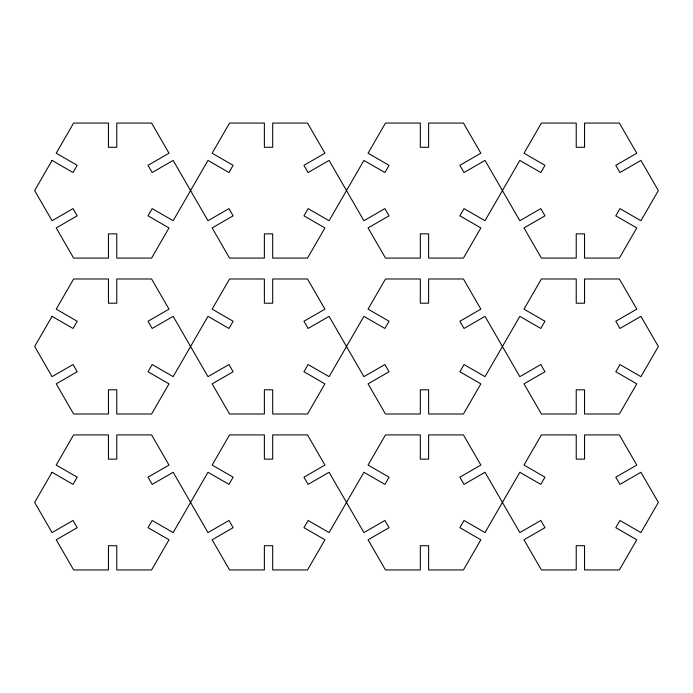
<?xml version="1.0" encoding="UTF-8"?>
<svg xmlns="http://www.w3.org/2000/svg" width="693" height="693" viewBox="0 0 693 693"><rect width="100%" height="100%" fill="white"/><g stroke="black" fill="none" stroke-linecap="round" stroke-linejoin="round"><path stroke-width="1.04" d="M52.062 160.421L34.65 190.575L52.062 220.729L73.042 208.619L77.2 215.826L56.22 227.936L73.631 258.091L108.454 258.091L108.454 233.87L116.77 233.87L116.77 258.091L151.594 258.091L169.005 227.936L148.025 215.826L152.183 208.619L173.163 220.729L207.987 160.421L228.967 172.531L233.125 165.324L212.145 153.214L229.556 123.059L264.38 123.059L264.38 147.28L272.695 147.28L272.695 123.059L307.519 123.059L324.93 153.214L303.95 165.324L308.108 172.531L329.088 160.421L363.912 220.729L384.892 208.619L389.05 215.826L368.07 227.936L385.481 258.091L420.304 258.091L420.304 233.87L428.62 233.87L428.62 258.091L463.444 258.091L480.855 227.936L459.875 215.826L464.033 208.619L485.013 220.729L519.837 160.421L540.817 172.531L544.975 165.324L523.995 153.214L541.406 123.059L576.23 123.059L576.23 147.28L584.545 147.28L584.545 123.059L619.369 123.059L636.78 153.214L615.8 165.324L619.958 172.531L640.938 160.421L658.35 190.575L640.938 220.729L619.958 208.619L615.8 215.826L636.78 227.936L619.369 258.091L584.545 258.091L584.545 233.87L576.23 233.87L576.23 258.091L541.406 258.091L523.995 227.936L544.975 215.826L540.817 208.619L519.837 220.729L485.013 160.421L464.033 172.531L459.875 165.324L480.855 153.214L463.444 123.059L428.62 123.059L428.62 147.28L420.304 147.28L420.304 123.059L385.481 123.059L368.07 153.214L389.05 165.324L384.892 172.531L363.912 160.421L329.088 220.729L308.108 208.619L303.95 215.826L324.93 227.936L307.519 258.091L272.695 258.091L272.695 233.87L264.38 233.87L264.38 258.091L229.556 258.091L212.145 227.936L233.125 215.826L228.967 208.619L207.987 220.729L173.163 160.421L152.183 172.531L148.025 165.324L169.005 153.214L151.594 123.059L116.77 123.059L116.77 147.28L108.454 147.28L108.454 123.059L73.631 123.059L56.22 153.214L77.2 165.324L73.042 172.531L52.062 160.421M52.062 316.346L34.65 346.5L52.062 376.654L73.042 364.544L77.2 371.751L56.22 383.861L73.631 414.016L108.454 414.016L108.454 389.795L116.77 389.795L116.77 414.016L151.594 414.016L169.005 383.861L148.025 371.751L152.183 364.544L173.163 376.654L207.987 316.346L228.967 328.456L233.125 321.249L212.145 309.139L229.556 278.984L264.38 278.984L264.38 303.205L272.695 303.205L272.695 278.984L307.519 278.984L324.93 309.139L303.95 321.249L308.108 328.456L329.088 316.346L363.912 376.654L384.892 364.544L389.05 371.751L368.07 383.861L385.481 414.016L420.304 414.016L420.304 389.795L428.62 389.795L428.62 414.016L463.444 414.016L480.855 383.861L459.875 371.751L464.033 364.544L485.013 376.654L519.837 316.346L540.817 328.456L544.975 321.249L523.995 309.139L541.406 278.984L576.23 278.984L576.23 303.205L584.545 303.205L584.545 278.984L619.369 278.984L636.78 309.139L615.8 321.249L619.958 328.456L640.938 316.346L658.35 346.5L640.938 376.654L619.958 364.544L615.8 371.751L636.78 383.861L619.369 414.016L584.545 414.016L584.545 389.795L576.23 389.795L576.23 414.016L541.406 414.016L523.995 383.861L544.975 371.751L540.817 364.544L519.837 376.654L485.013 316.346L464.033 328.456L459.875 321.249L480.855 309.139L463.444 278.984L428.62 278.984L428.62 303.205L420.304 303.205L420.304 278.984L385.481 278.984L368.07 309.139L389.05 321.249L384.892 328.456L363.912 316.346L329.088 376.654L308.108 364.544L303.95 371.751L324.93 383.861L307.519 414.016L272.695 414.016L272.695 389.795L264.38 389.795L264.38 414.016L229.556 414.016L212.145 383.861L233.125 371.751L228.967 364.544L207.987 376.654L173.163 316.346L152.183 328.456L148.025 321.249L169.005 309.139L151.594 278.984L116.77 278.984L116.77 303.205L108.454 303.205L108.454 278.984L73.631 278.984L56.22 309.139L77.2 321.249L73.042 328.456L52.062 316.346M52.062 472.271L34.65 502.425L52.062 532.579L73.042 520.469L77.2 527.676L56.22 539.786L73.631 569.941L108.454 569.941L108.454 545.72L116.77 545.72L116.77 569.941L151.594 569.941L169.005 539.786L148.025 527.676L152.183 520.469L173.163 532.579L207.987 472.271L228.967 484.381L233.125 477.174L212.145 465.064L229.556 434.909L264.38 434.909L264.38 459.13L272.695 459.13L272.695 434.909L307.519 434.909L324.93 465.064L303.95 477.174L308.108 484.381L329.088 472.271L363.912 532.579L384.892 520.469L389.05 527.676L368.07 539.786L385.481 569.941L420.304 569.941L420.304 545.72L428.62 545.72L428.62 569.941L463.444 569.941L480.855 539.786L459.875 527.676L464.033 520.469L485.013 532.579L519.837 472.271L540.817 484.381L544.975 477.174L523.995 465.064L541.406 434.909L576.23 434.909L576.23 459.13L584.545 459.13L584.545 434.909L619.369 434.909L636.78 465.064L615.8 477.174L619.958 484.381L640.938 472.271L658.35 502.425L640.938 532.579L619.958 520.469L615.8 527.676L636.78 539.786L619.369 569.941L584.545 569.941L584.545 545.72L576.23 545.72L576.23 569.941L541.406 569.941L523.995 539.786L544.975 527.676L540.817 520.469L519.837 532.579L485.013 472.271L464.033 484.381L459.875 477.174L480.855 465.064L463.444 434.909L428.62 434.909L428.62 459.13L420.304 459.13L420.304 434.909L385.481 434.909L368.07 465.064L389.05 477.174L384.892 484.381L363.912 472.271L329.088 532.579L308.108 520.469L303.95 527.676L324.93 539.786L307.519 569.941L272.695 569.941L272.695 545.72L264.38 545.72L264.38 569.941L229.556 569.941L212.145 539.786L233.125 527.676L228.967 520.469L207.987 532.579L173.163 472.271L152.183 484.381L148.025 477.174L169.005 465.064L151.594 434.909L116.77 434.909L116.77 459.13L108.454 459.13L108.454 434.909L73.631 434.909L56.22 465.064L77.2 477.174L73.042 484.381L52.062 472.271"/></g></svg>
